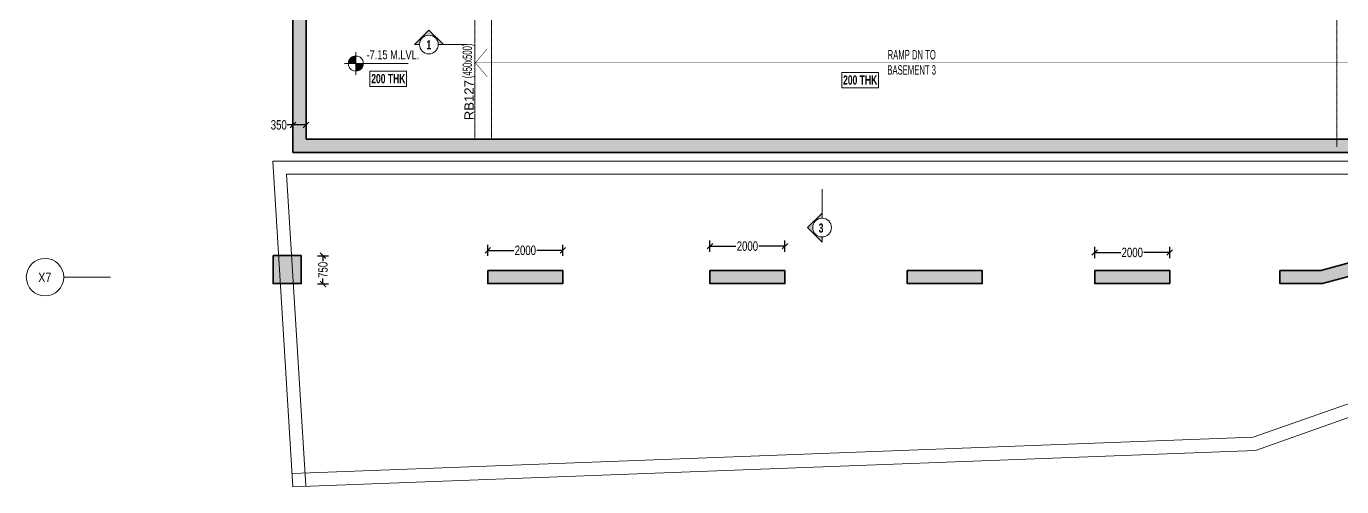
# Model space of a CAD drawing. Header units: millimetres. Extents: x 10 to 70671, y 90 to 65676.
# Drawn here: x 10 to 35101, y 2926 to 15205 of the extents above; entities that cross this region are included whole.
import ezdxf
from ezdxf.enums import TextEntityAlignment as Align

# ---------------------------------------------------------------- set-up
doc = ezdxf.new("R2010")
doc.units = ezdxf.units.MM
for name, pattern in [('Grid Line', [2222.5, 1270, -317.5, 317.5, -317.5]), ('HIDDEN', [0.375, 0.25, -0.125]), ('HIDDEN2', [0.1875, 0.125, -0.0625])]:
    doc.linetypes.add(name, pattern=pattern)
for name, color, linetype, lineweight in [('A-FLOR-IDEN', 11, 'Continuous', 9), ('A-GRIDS', 8, 'Continuous', 9), ('A-HIDD-BELW', 8, 'HIDDEN2', 20), ('G-____-____-DIMS', 7, 'Continuous', 9), ('G-ANNO-SYMB', 1, 'Continuous', 9), ('S-BEAM', 7, 'Continuous', 18), ('S-BEAM-IDEN', 2, 'Continuous', 9), ('S-COL HATCH', 9, 'Continuous', 0), ('S-COLS', 5, 'Continuous', 35), ('S-GRIDS', 8, 'Continuous', 9)]:
    doc.layers.add(name, color=color, linetype=linetype, lineweight=lineweight)
doc.layers.add('Beam Nos', color=7, linetype='Continuous')
doc.layers.add('changes', color=7, linetype='Continuous')
doc.styles.add('Arial Narrow', font='ARIALN.TTF', dxfattribs={"height": 400})
doc.styles.add('SC-BBS1', font='SansSerif')
doc.styles.add('SOBHA', font='swisscl.ttf')
doc.styles.add('Swis721 LtCn BT', font='swisscl.ttf', dxfattribs={"width": 0.9, "height": 233.355162})
doc.styles.add('Swis721 LtCn BT_1', font='swisscl.ttf', dxfattribs={"height": 240})
doc.styles.add('Swis721 LtCn BT_B', font='', dxfattribs={"width": 0.9, "height": 246.918336})
doc.styles.get('Swis721 LtCn BT_B').set_extended_font_data('Swis721 LtCn BT', bold=True)
doc.dimstyles.new('S-100', dxfattribs={"dimscale": 100, "dimtxt": 2.5, "dimasz": 1.5, "dimexe": 1.5, "dimexo": 1.5, "dimgap": 0.1, "dimtad": 0, "dimdec": 0, "dimrnd": 0.0005, "dimzin": 0, "dimdsep": 46, "dimtxsty": 'SOBHA', "dimblk": 'OBLIQUE', "dimcen": 0.09, "dimclrd": 8, "dimclre": 8, "dimclrt": 6, "dimadec": 0, "dimazin": 0, "dimtfac": 1, "dimtdec": 0, "dimtofl": 0, "dimtmove": 0, "dimatfit": 3, "dimfxl": 1.5, "dimfxlon": 1, "dimtolj": 1, "dimtzin": 0, "dimlwd": -1, "dimlwe": -1, "dimarcsym": 0})

# ---------------------------------------------------------------- blocks, each defined once
blk = doc.blocks.new('A$C31bf04c8')
at = {"layer": 'S-COL HATCH', "transparency": 33554687}
h = blk.add_hatch(color=256, dxfattribs=at)
h.dxf.hatch_style = 1
edge = h.paths.add_edge_path()
edge.add_line((-12645, -10575), (46760, -10575))
edge.add_line((46760, -10575), (50155, -10425))
edge.add_line((50155, -10425), (50155, 18362))
edge.add_arc((65983, 101151), 84288, 235.33184, 259.17631, ccw=False)
edge.add_arc((-8447, 268), 41200, 49.9962, 101.0852)
edge.add_line((-16368, 40699), (-15227, 21150))
edge.add_line((-15227, 21150), (-12645, 21150))
edge.add_line((-12645, 21150), (-12645, -10575))
edge = h.paths.add_edge_path(flags=16)
edge.add_line((-12295, -10225), (46752, -10225))
edge.add_line((46752, -10225), (49805, -10090))
edge.add_line((49805, -10090), (49805, 18073))
edge.add_arc((65983, 101151), 84638, 235.32076, 258.98032, ccw=False)
edge.add_arc((-8447, 268), 40850, 49.9733, 100.6568)
edge.add_line((-16001, 40413), (-14897, 21500))
edge.add_line((-14897, 21500), (-12295, 21500))
edge.add_line((-12295, 21500), (-12295, -10225))
h = blk.add_hatch(color=256, dxfattribs=at)
h.dxf.hatch_style = 1
h.paths.add_polyline_path([(15747, -13822), (15654, -13485), (14779, -13724), (13686, -13724), (13686, -14074), (14825, -14074)])
h = blk.add_hatch(color=256, dxfattribs=at)
h.dxf.hatch_style = 1
h.paths.add_polyline_path([(-5446, -14074), (-5446, -13724), (-7446, -13724), (-7446, -14074)])
h = blk.add_hatch(color=256, dxfattribs=at)
h.dxf.hatch_style = 1
h.paths.add_polyline_path([(478, -14074), (478, -13724), (-1522, -13724), (-1522, -14074)])
h = blk.add_hatch(color=256, dxfattribs=at)
h.dxf.hatch_style = 1
h.paths.add_polyline_path([(5745, -14074), (5745, -13724), (3745, -13724), (3745, -14074)])
h = blk.add_hatch(color=256, dxfattribs=at)
h.dxf.hatch_style = 1
h.paths.add_polyline_path([(10745, -14074), (10745, -13724), (8745, -13724), (8745, -14074)])
at = {"layer": 'S-COLS', "elevation": 0}
blk.add_lwpolyline([(-12645, -10575), (46760, -10575), (50155, -10425), (50155, 18362, -0.104418), (18038, 31827, 0.226686), (-16368, 40699), (-15227, 21150), (-12645, 21150)], format="xyb", close=True, dxfattribs=at)
at = {"layer": 'S-COLS'}
blk.add_lwpolyline([(-12295, -10225), (46752, -10225), (49805, -10090), (49805, 18073, -0.103603), (17826, 31549, 0.224825), (-16001, 40413), (-14897, 21500), (-12295, 21500)], format="xyb", close=True, dxfattribs=at)
at = {"layer": 'S-COLS', "elevation": 0}
blk.add_lwpolyline([(13686, -13724), (14779, -13724), (15654, -13485), (15747, -13822), (14825, -14074), (13686, -14074), (13686, -13724)], dxfattribs=at)
for points in [[(-7446, -13724), (-5446, -13724), (-5446, -14074), (-7446, -14074)], [(-1522, -13724), (478, -13724), (478, -14074), (-1522, -14074)], [(3745, -13724), (5745, -13724), (5745, -14074), (3745, -14074)], [(8745, -13724), (10745, -13724), (10745, -14074), (8745, -14074)]]:
    blk.add_lwpolyline(points, close=True, dxfattribs=at)
blk = doc.blocks.new('Detail View - M_Section Head - Structural Type 1-785420-STILT FLOOR FRAMING PLAN')
at = {"layer": 'G-ANNO-SYMB'}
h = blk.add_hatch(color=9, dxfattribs=at)
edge = h.paths.add_edge_path(flags=0)
edge.add_line((-8.5, 0), (-9.86, 0))
edge.add_line((-9.86, 0), (-5.99, 3.87))
edge.add_line((-5.99, 3.87), (-2.12, 0))
edge.add_line((-2.12, 0), (-3.5, 0))
edge.add_arc((-6, 0), 2.5, 360, 540)
for p, q in [((-5.99, 3.87), (-9.86, 0)), ((-5.99, 3.87), (-2.12, 0)), ((-8.5, 0), (-9.86, 0)), ((-3.5, 0), (-2.12, 0))]:
    blk.add_line(p, q, dxfattribs=at)
at = {"layer": 'G-ANNO-SYMB', "color": 5}
for p, q in [((-5.99, 3.87), (-9.86, 0)), ((-2.12, 0), (-5.99, 3.87)), ((-9.86, 0), (-8.5, 0)), ((-3.5, 0), (4.24, 0)), ((-3.5, 0), (-2.12, 0))]:
    blk.add_line(p, q, dxfattribs=at)
at = {"layer": 'G-ANNO-SYMB'}
blk.add_arc((-6, 0), 2.5, 360, 180, dxfattribs=at)
at = {"layer": 'G-ANNO-SYMB', "color": 5}
for start, end in [(360, 180), (180, 360)]:
    blk.add_arc((-6, 0), 2.5, start, end, dxfattribs=at)
blk = doc.blocks.new('Spot Elevations - M_Spot Elevation - Target Filled-23738-FIRST FLOOR  FRAMING PLAN _NTA_')
at = {"layer": 'G-____-____-DIMS'}
h = blk.add_hatch(color=256, dxfattribs=at)
edge = h.paths.add_edge_path(flags=0)
edge.add_line((0, 0), (-2, 0))
edge.add_arc((0, 0), 2, 90, 180, ccw=False)
edge.add_line((0, 2), (0, 0))
h = blk.add_hatch(color=256, dxfattribs=at)
edge = h.paths.add_edge_path(flags=0)
edge.add_line((0, 0), (2, 0))
edge.add_arc((0, 0), 2, 270, 360, ccw=False)
edge.add_line((0, -2), (0, 0))
for p, q in [((-3, 0), (14, 0)), ((0, -3), (0, 3))]:
    blk.add_line(p, q, dxfattribs=at)
blk.add_circle((0, 0), 2, dxfattribs=at)
blk = doc.blocks.new('Grid - Type 1 Structural-6743905-9TH FLOOR LVL')
at = {"layer": 'A-GRIDS'}
blk.add_circle((0, 0), 4, dxfattribs=at)
blk = doc.blocks.new('A$C45bf0ae9')
at = {"layer": 'S-GRIDS', "linetype": 'Grid Line'}
blk.add_line((-17504, -13899), (-18754, -13899), dxfattribs=at)
at = {"layer": 'A-GRIDS', "xscale": 124.9999999999999, "yscale": 124.9999999999999, "zscale": 124.9999999999999, "rotation": 89.99999999999982}
blk.add_blockref('Grid - Type 1 Structural-6743905-9TH FLOOR LVL', (-19254, -13899), dxfattribs=at)
at = {"layer": 'A-GRIDS', "lineweight": 18, "insert": (-19437, -13781), "char_height": 250, "width": 440.93, "attachment_point": 1, "style": 'Arial Narrow'}
blk.add_mtext('X7', dxfattribs=at)
blk = doc.blocks.new('_OBLIQUE')
at = {"color": 0, "linetype": 'ByBlock'}
blk.add_line((-0.5, -0.5), (0.5, 0.5), dxfattribs=at)
blk = doc.blocks.new('*D98')
at = {"layer": 'changes', "color": 8, "transparency": 16777216}
for p, q in [((7123, 12425), (7123, 12725)), ((7473, 12425), (7473, 12725)), ((7123, 12575), (6973, 12575)), ((7473, 12575), (7123, 12575))]:
    blk.add_line(p, q, dxfattribs=at)
at = {"layer": 'Defpoints', "color": 0, "transparency": 16777216}
for p in [(7123, 12575), (7123, 12183, 0), (7473, 12183)]:
    blk.add_point(p, dxfattribs=at)
at = {"layer": 'changes', "color": 8, "transparency": 16777216, "xscale": 150, "yscale": 150, "zscale": 150, "rotation": 180}
blk.add_blockref('_OBLIQUE', (7123, 12575), dxfattribs=at)
at = {"layer": 'changes', "color": 8, "transparency": 16777216, "xscale": 150, "yscale": 150, "zscale": 150}
blk.add_blockref('_OBLIQUE', (7473, 12575), dxfattribs=at)
at = {"layer": 'changes', "color": 6, "transparency": 16777216, "insert": (6745, 12575), "char_height": 250, "attachment_point": 5, "style": 'SOBHA'}
blk.add_mtext('\\A1;350', dxfattribs=at)
blk = doc.blocks.new('*D103')
at = {"layer": 'changes', "color": 8, "transparency": 16777216}
for p, q in [((7775, 9084), (8075, 9084)), ((7925, 9084), (7925, 8937)), ((7925, 8334), (7925, 8482)), ((7775, 8334), (8075, 8334))]:
    blk.add_line(p, q, dxfattribs=at)
at = {"layer": 'Defpoints', "color": 0, "transparency": 16777216}
for p in [(7346, 9084, 0), (7346, 8334, 0), (7925, 8334)]:
    blk.add_point(p, dxfattribs=at)
at = {"layer": 'changes', "color": 8, "transparency": 16777216, "xscale": 150, "yscale": 150, "zscale": 150}
for p, rotation in [((7925, 9084), 90), ((7925, 8334), 270)]:
    blk.add_blockref('_OBLIQUE', p, dxfattribs=dict(at, rotation=rotation))
at = {"layer": 'changes', "color": 6, "transparency": 16777216, "insert": (7925, 8709), "char_height": 250, "attachment_point": 5, "rotation": 90, "style": 'SOBHA'}
blk.add_mtext('\\A1;750', dxfattribs=at)
blk = doc.blocks.new('*D104')
at = {"layer": 'changes', "color": 8, "transparency": 16777216}
for p, q in [((12323, 9079), (12323, 9379)), ((12323, 9229), (13016, 9229)), ((14323, 9229), (13629, 9229)), ((14323, 9079), (14323, 9379))]:
    blk.add_line(p, q, dxfattribs=at)
at = {"layer": 'Defpoints', "color": 0, "transparency": 16777216}
for p in [(14323, 9229), (12323, 8684), (14323, 8684)]:
    blk.add_point(p, dxfattribs=at)
at = {"layer": 'changes', "color": 8, "transparency": 16777216, "xscale": 150, "yscale": 150, "zscale": 150, "rotation": 180}
blk.add_blockref('_OBLIQUE', (12323, 9229), dxfattribs=at)
at = {"layer": 'changes', "color": 8, "transparency": 16777216, "xscale": 150, "yscale": 150, "zscale": 150}
blk.add_blockref('_OBLIQUE', (14323, 9229), dxfattribs=at)
at = {"layer": 'changes', "color": 6, "transparency": 16777216, "insert": (13323, 9229), "char_height": 250, "attachment_point": 5, "style": 'SOBHA'}
blk.add_mtext('\\A1;2000', dxfattribs=at)
blk = doc.blocks.new('*D105')
at = {"layer": 'changes', "color": 8, "transparency": 16777216}
for p, q in [((18247, 9191), (18247, 9491)), ((20247, 9191), (20247, 9491)), ((18247, 9341), (18940, 9341)), ((20247, 9341), (19553, 9341))]:
    blk.add_line(p, q, dxfattribs=at)
at = {"layer": 'Defpoints', "color": 0, "transparency": 16777216}
for p in [(20247, 9341), (18247, 8684, 0), (20247, 8684, 0)]:
    blk.add_point(p, dxfattribs=at)
at = {"layer": 'changes', "color": 8, "transparency": 16777216, "xscale": 150, "yscale": 150, "zscale": 150, "rotation": 180}
blk.add_blockref('_OBLIQUE', (18247, 9341), dxfattribs=at)
at = {"layer": 'changes', "color": 8, "transparency": 16777216, "xscale": 150, "yscale": 150, "zscale": 150}
blk.add_blockref('_OBLIQUE', (20247, 9341), dxfattribs=at)
at = {"layer": 'changes', "color": 6, "transparency": 16777216, "insert": (19247, 9341), "char_height": 250, "attachment_point": 5, "style": 'SOBHA'}
blk.add_mtext('\\A1;2000', dxfattribs=at)
blk = doc.blocks.new('*D106')
at = {"layer": 'changes', "color": 8, "transparency": 16777216}
for p, q in [((28514, 9022), (28514, 9322)), ((28514, 9172), (29207, 9172)), ((30514, 9172), (29820, 9172)), ((30514, 9022), (30514, 9322))]:
    blk.add_line(p, q, dxfattribs=at)
at = {"layer": 'Defpoints', "color": 0, "transparency": 16777216}
for p in [(28514, 9172), (28514, 8684), (30514, 8684)]:
    blk.add_point(p, dxfattribs=at)
at = {"layer": 'changes', "color": 8, "transparency": 16777216, "xscale": 150, "yscale": 150, "zscale": 150, "rotation": 180}
blk.add_blockref('_OBLIQUE', (28514, 9172), dxfattribs=at)
at = {"layer": 'changes', "color": 8, "transparency": 16777216, "xscale": 150, "yscale": 150, "zscale": 150}
blk.add_blockref('_OBLIQUE', (30514, 9172), dxfattribs=at)
at = {"layer": 'changes', "color": 6, "transparency": 16777216, "insert": (29514, 9172), "char_height": 250, "attachment_point": 5, "style": 'SOBHA'}
blk.add_mtext('\\A1;2000', dxfattribs=at)

msp = doc.modelspace()

# ---------------------------------------------------------------- hatches: boundary and pattern name
at = {"layer": 'S-COL HATCH', "transparency": 33554687}
h = msp.add_hatch(color=256, dxfattribs=at)
h.dxf.hatch_style = 1
h.paths.add_polyline_path([(7345.5, 8341.8), (7345.5, 9091.8), (6595.5, 9091.8), (6595.5, 8341.8)])

# ---------------------------------------------------------------- linework, layer by layer
at = {"layer": 'A-FLOR-IDEN', "color": 8, "elevation": 0, "flags": 128}
for points in [[(10156.3, 14011), (10156.3, 13599.2), (9178.8, 13599.2), (9178.8, 14011)], [(22744, 13974.2), (22744, 13562.4), (21766.5, 13562.4), (21766.5, 13974.2)]]:
    msp.add_lwpolyline(points, close=True, dxfattribs=at)
at = {"layer": 'A-HIDD-BELW', "color": 4, "linetype": 'ByBlock', "ltscale": 500}
for p, q in [((46722.4, 11611, 0), (6583.1, 11611, 0)), ((6583.1, 11611, 0), (7120.3, 2925.8, 0)), ((46372.4, 11261, 0), (6955.4, 11261, 0)), ((6955.4, 11261, 0), (7469.6, 2947.5, 0)), ((32736.9, 4242.9, 0), (40481.4, 6972.2, 0)), ((32803.1, 3895.2, 0), (40536.2, 6620.4, 0)), ((7107.1, 3275.6, 0), (32736.9, 4242.9, 0)), ((7120.3, 2925.8, 0), (32803.1, 3895.2, 0))]:
    msp.add_line(p, q, dxfattribs=at)
at = {"layer": 'S-BEAM', "linetype": 'HIDDEN'}
for p, q in [((11972.7, 16690.7), (11972.7, 12190.7)), ((12422.7, 16690.7), (12422.7, 12190.7)), ((34972.7, 16690.7, 0), (34972.7, 11990.7))]:
    msp.add_line(p, q, dxfattribs=at)
at = {"layer": 'S-BEAM', "const_width": 12.5, "elevation": 0}
for points in [[(12306.9, 13857.4), (11990.5, 14232.4), (12306.9, 14607.4)], [(35422.7, 14232.4), (11990.5, 14232.4)]]:
    msp.add_lwpolyline(points, dxfattribs=at)
at = {"layer": 'S-COLS', "elevation": 0}
msp.add_lwpolyline([(6595.5, 9091.8), (7345.5, 9091.8), (7345.5, 8341.8), (6595.5, 8341.8)], close=True, dxfattribs=at)

# ---------------------------------------------------------------- block references
at = {"layer": 'A-HIDD-BELW', "color": 3}
msp.add_blockref('A$C31bf04c8', (19768.3, 22415.9, 0), dxfattribs=at)
at = {"layer": 'Beam Nos'}
msp.add_blockref('A$C45bf0ae9', (19764.4, 22412.4), dxfattribs=at)
at = {"layer": 'G-____-____-DIMS', "xscale": 99.99999999999991, "yscale": 99.99999999999991, "zscale": 99.99999999999991}
msp.add_blockref('Spot Elevations - M_Spot Elevation - Target Filled-23738-FIRST FLOOR  FRAMING PLAN _NTA_', (8800.9, 14211.7), dxfattribs=at)
at = {"layer": 'G-ANNO-SYMB', "extrusion": (0, 0, -1), "xscale": -99.99999999999991, "yscale": 99.99999999999991, "zscale": 99.99999999999991}
msp.add_blockref('Detail View - M_Section Head - Structural Type 1-785420-STILT FLOOR FRAMING PLAN', (-11349.2, 14718.8), dxfattribs=at)
at = {"layer": 'G-ANNO-SYMB', "extrusion": (0, 0, -1), "xscale": -99.99999999999991, "yscale": 99.99999999999991, "zscale": 99.99999999999991, "rotation": 270}
msp.add_blockref('Detail View - M_Section Head - Structural Type 1-785420-STILT FLOOR FRAMING PLAN', (-21238.5, 10435.8), dxfattribs=at)

# ---------------------------------------------------------------- texts
at = {"layer": 'A-FLOR-IDEN', "color": 1, "char_height": 246.92, "width": 1155, "attachment_point": 2, "line_spacing_factor": 0.964267, "style": 'Swis721 LtCn BT_B'}
for insert in [(9667.6, 13933), (22255.2, 13896.2, 0)]:
    msp.add_mtext('200 THK', dxfattribs=dict(at, insert=insert))
at = {"layer": 'Beam Nos', "color": 3, "style": 'SC-BBS1'}
msp.add_text('RB127', height=250, rotation=90, dxfattribs=at).set_placement((12023.7, 13234.4), align=Align.BOTTOM_CENTER)
at = {"layer": 'G-____-____-DIMS', "insert": (9086.2, 14567.3), "char_height": 240, "width": 1683.881, "attachment_point": 1, "line_spacing_factor": 0.970126, "style": 'Swis721 LtCn BT_1'}
msp.add_mtext('-7.15 M.LVL.', dxfattribs=at)
at = {"layer": 'G-ANNO-SYMB', "color": 5, "char_height": 246.9, "width": 330, "line_spacing_factor": 0.964267, "style": 'Swis721 LtCn BT_B'}
for s, insert, attachment_point in [('1', (10748.8, 14835.3), 2), ('3', (21211.9, 9699.9), 8)]:
    msp.add_mtext(s, dxfattribs=dict(at, insert=insert, attachment_point=attachment_point))
at = {"layer": 'S-BEAM-IDEN', "style": 'Swis721 LtCn BT', "width": 0.8}
msp.add_text('(450x500)', height=250, rotation=90, dxfattribs=at).set_placement((11899.5, 13821.4))
for s, p in [('RAMP DN TO', (22987.7, 14322.5, 0)), ('BASEMENT 3', (22979.6, 13917.5, 0))]:
    msp.add_text(s, height=250, dxfattribs=at).set_placement(p)

# ---------------------------------------------------------------- dimensions: what is measured, and where the dimension line sits
at = {"layer": 'changes'}
for p1, p2, distance, picture, middle in [((7473.1, 12183.3, 0), (7123.1, 12183.3, 0), -391.5, '*D98', (6744.6, 12574.8)), ((18246.8, 8684.5, 0), (20246.8, 8684.5, 0), 656.8, '*D105', (19246.8, 9341.3)), ((7345.5, 9084.5, 0), (7345.5, 8334.5, 0), 579.1, '*D103', (7924.6, 8709.5)), ((12322.7, 8684.5), (14322.7, 8684.5), 544.6, '*D104', (13322.7, 9229)), ((30513.6, 8684.5), (28513.6, 8684.5), -487.9, '*D106', (29513.6, 9172.3))]:
    dim = msp.add_aligned_dim(p1=p1, p2=p2, distance=distance, dimstyle='S-100', dxfattribs=at)
    dim.commit()
    dim.dimension.update_dxf_attribs({"geometry": picture, "text_midpoint": middle})

doc.saveas('drawing.dxf')
